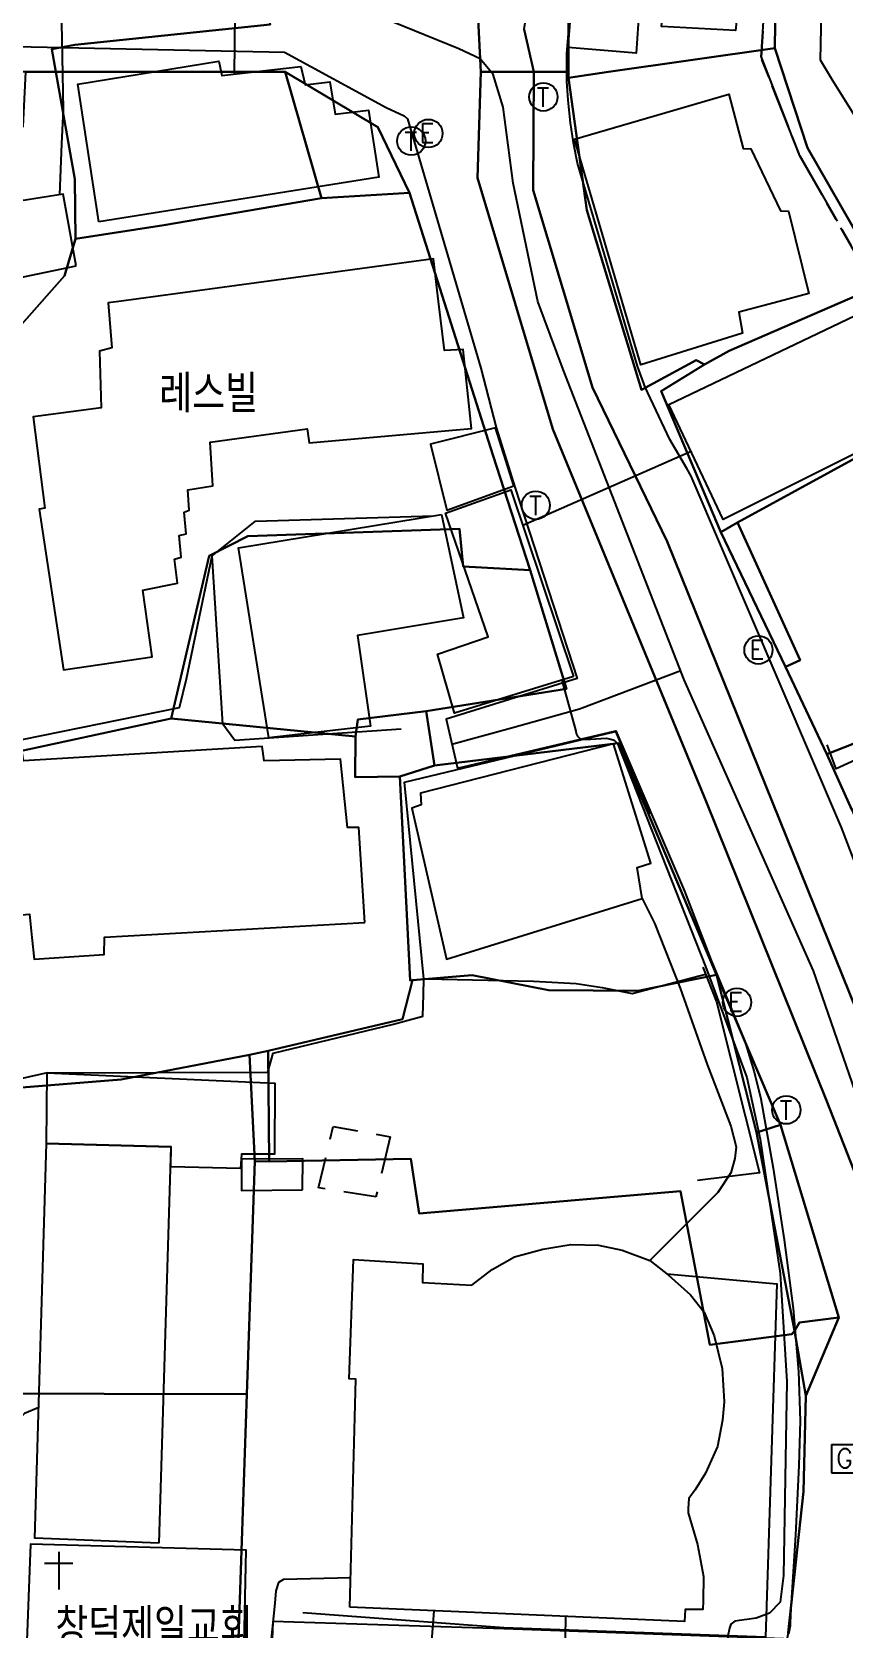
# Model space of a CAD drawing. Header units: feet. Extents: x 197796 to 199821, y 552499 to 555392.
# Drawn here: x 199023.5 to 199066.7, y 553623.1 to 553707.9 of the extents above; entities that cross this region are included whole.
import ezdxf

# ---------------------------------------------------------------- set-up
doc = ezdxf.new("R2010")
doc.units = ezdxf.units.FT
doc.header["$MEASUREMENT"] = 0
doc.linetypes.add('ANYANG3', pattern=[3, 2, -1])
doc.linetypes.add('JEON', pattern=[12, 4, -0.5, 1, -0.5, 4, -0.5, 1, -0.5])
for name, color, linetype in [('AAA001', 7, 'CONTINUOUS'), ('AAA002', 7, 'CONTINUOUS'), ('AAA004', 7, 'ANYANG3'), ('AAA008', 7, 'CONTINUOUS'), ('AAB121', 7, 'CONTINUOUS'), ('AAC001', 7, 'CONTINUOUS'), ('AD002', 7, 'CONTINUOUS'), ('AD0022', 1, 'CONTINUOUS'), ('AE150', 7, 'CONTINUOUS'), ('AZ0202', 7, 'CONTINUOUS'), ('AZ0203', 7, 'CONTINUOUS'), ('AZB010', 1, 'CONTINUOUS'), ('CAA002', 30, 'CONTINUOUS'), ('EA0018', 7, 'JEON'), ('EA0118', 7, 'JEON'), ('wipco_지적', 20, 'CONTINUOUS'), ('ZC002', 7, 'CONTINUOUS')]:
    doc.layers.add(name, color=color, linetype=linetype)
doc.styles.add('GHS', font='ROMANS', dxfattribs={"bigfont": 'NGSW.shx'})
doc.styles.add('NGSW', font='ROMANS.shx', dxfattribs={"bigfont": 'NGSW.shx'})

# ---------------------------------------------------------------- blocks, each defined once
blk = doc.blocks.new('AZ0202')
at = {"layer": 'AZ0202'}
blk.add_circle((0, 0), 0.75, dxfattribs=at)
at = {"layer": 'AZ0202', "style": 'GHS'}
blk.add_text('E', height=1, dxfattribs=at).set_placement((-0.496, -0.477))
blk = doc.blocks.new('AZ0203')
at = {"layer": 'AZ0203'}
blk.add_circle((0, 0), 0.75, dxfattribs=at)
at = {"layer": 'AZ0203', "style": 'GHS'}
blk.add_text('T', height=1, dxfattribs=at).set_placement((-0.362, -0.524))
blk = doc.blocks.new('AAB121')
at = {"layer": 'AAB121'}
for points in [[(0, 2), (0, 0)], [(-0.75, 1.4), (0.75, 1.4)]]:
    blk.add_lwpolyline(points, dxfattribs=at)
blk = doc.blocks.new('AZB010')
at = {"layer": 'AZB010'}
for points in [[(-0.763, 0.79), (0.737, 0.79)], [(-0.763, 0.79), (-0.763, -0.71)], [(0.737, 0.79), (0.737, -0.71)], [(-0.763, -0.71), (0.737, -0.71)]]:
    blk.add_lwpolyline(points, dxfattribs=at)
at = {"layer": 'AZB010', "style": 'GHS'}
blk.add_text('G', height=1, dxfattribs=at).set_placement((-0.522, -0.446))

msp = doc.modelspace()

# ---------------------------------------------------------------- linework, layer by layer
at = {"layer": 'AAA001', "color": 255, "flags": 128}
for points in [[(199064.6, 553714.36), (199064.14, 553709.9), (199061.13, 553710.1), (199060.9, 553707.96), (199056.97, 553708.17), (199057.23, 553711.29), (199055.95, 553711.44), (199055.63, 553706.75), (199052.01, 553707.05), (199052.68, 553715.35)], [(199063.21, 553693.58), (199061.07, 553693.01), (199061.28, 553691.89), (199055.88, 553690.21), (199054.89, 553693.58), (199052.36, 553702.19), (199060.55, 553704.58), (199061.3, 553701.69), (199061.71, 553701.67), (199063.29, 553698.38), (199063.71, 553698.36), (199064.79, 553694)], [(199025.9, 553695.47), (199025.21, 553699.27), (199021.87, 553698.73), (199021.11, 553702.01), (199016.81, 553700.94), (199018.25, 553693.87)], [(199070.68, 553693.57), (199073.1, 553688.42), (199060.24, 553682.01), (199057.37, 553688.1), (199068.81, 553693.57), (199070.34, 553694.31)], [(199052.3, 553673.67), (199045.98, 553671.72), (199045.08, 553674.85), (199047.77, 553675.78), (199045.51, 553682.33), (199048.97, 553683.58)], [(199045.29, 553682.27), (199046.46, 553676.79), (199040.83, 553675.84), (199041.52, 553671.03), (199036.13, 553670.42), (199034.51, 553680.49)], [(199055.95, 553661.88), (199055.68, 553663.53), (199056.41, 553663.76), (199054.42, 553670.1), (199044.18, 553667.47), (199044.21, 553666.85), (199043.71, 553666.69), (199045.55, 553658.67)], [(199041.23, 553660.62), (199040.9, 553665.66), (199040.3, 553665.66), (199039.93, 553669.29), (199035.87, 553669.2), (199035.78, 553669.96), (199023.1, 553669.19), (199023.04, 553669.65), (199020.62, 553669.54), (199020.62, 553668.72), (199018.24, 553668.55), (199018.92, 553660.68), (199023.42, 553661.06), (199023.55, 553659.82), (199023.67, 553658.67), (199027.38, 553658.91), (199027.41, 553659.84)]]:
    msp.add_lwpolyline(points, close=True, dxfattribs=at)
at = {"layer": 'AAA002', "color": 255, "flags": 128}
msp.add_lwpolyline([(199028.17, 553693.58), (199027.59, 553693.5), (199027.8, 553691.11), (199027.13, 553690.94), (199027.22, 553687.93), (199023.62, 553687.45), (199024.23, 553682.6), (199023.93, 553682.55), (199025.22, 553674.02), (199029.93, 553674.72), (199029.43, 553678.26), (199031.27, 553678.63), (199031.12, 553679.89), (199031.48, 553680), (199031.36, 553681.16), (199031.74, 553681.25), (199031.64, 553682.4), (199031.89, 553682.49), (199031.82, 553683.57), (199033.15, 553683.79), (199033.02, 553686.11), (199038.16, 553686.81), (199038.26, 553686.08), (199046.88, 553686.83), (199046.44, 553691.03), (199045.46, 553690.98), (199045.14, 553693.58), (199044.86, 553695.83)], close=True, dxfattribs=at)
at = {"layer": 'AAA004', "color": 255, "flags": 128}
msp.add_lwpolyline([(199042.56, 553649.24), (199041.81, 553646.05), (199038.77, 553646.54), (199039.54, 553649.78)], close=True, dxfattribs=at)
at = {"layer": 'AAA008', "color": 255, "flags": 128}
for points in [[(199027.1, 553697.8), (199025.98, 553705.1), (199033.48, 553706.32), (199033.64, 553705.56), (199037.83, 553706.04), (199038.05, 553705.08), (199039.36, 553705.23), (199039.64, 553703.51), (199041.42, 553703.73), (199041.97, 553700.18)], [(199024.32, 553648.89), (199024.36, 553652.63), (199036.45, 553652.09), (199036.43, 553648.31), (199034.67, 553648.31), (199034.62, 553647.56), (199030.93, 553647.64), (199030.95, 553648.71)], [(199030.29, 553627.67), (199023.71, 553627.94), (199024.32, 553648.88), (199030.93, 553648.7)], [(199037.92, 553646.42), (199037.94, 553648.07), (199034.67, 553648.05), (199034.68, 553646.39)], [(199040.43, 553624.27), (199040.75, 553636.38), (199040.39, 553636.39), (199040.63, 553642.73), (199044.3, 553642.5), (199044.29, 553641.51), (199046.9, 553641.36), (199047.99, 553642.2), (199049.17, 553642.87), (199050.68, 553643.28), (199052.16, 553643.53), (199053.63, 553643.49), (199054.89, 553643.23), (199056.35, 553642.67), (199057.35, 553641.89), (199058.52, 553640.85), (199059.23, 553639.94), (199059.77, 553638.67), (199060.2, 553636.94), (199060.3, 553635.17), (199060.21, 553634.2), (199059.95, 553632.81), (199059.31, 553631.38), (199058.76, 553630.5), (199058.43, 553630.04), (199058.38, 553629.52), (199058.38, 553629.28), (199058.88, 553627.6), (199059.21, 553625.91), (199059.19, 553624.62), (199059.16, 553624.16), (199058.22, 553624.16), (199058.19, 553623.52)], [(199034.79, 553620.66), (199034.93, 553627.3), (199023.47, 553627.62), (199023.22, 553621.09)]]:
    msp.add_lwpolyline(points, close=True, dxfattribs=at)
at = {"layer": 'AAC001', "color": 255, "flags": 128}
for points in [[(199066.84, 553720.39), (199066.56, 553716.88), (199065.95, 553714.5), (199065.49, 553710.61), (199065.39, 553706.39), (199066.04, 553705.33), (199068.42, 553701.52)], [(199021.99, 553670.11), (199031.39, 553672.02), (199031.75, 553673.55), (199033.11, 553680.08), (199035.41, 553681.91), (199044.87, 553682.2)], [(199043.16, 553670.87), (199034.32, 553670.27), (199033.69, 553671.14), (199033.11, 553680.08)], [(199084.57, 553677.16), (199070.15, 553670.55), (199066.24, 553668.77), (199065.76, 553670.05)], [(199044.36, 553657.63), (199043.32, 553668.07), (199054.53, 553670.75), (199056.38, 553666.38)], [(199059.17, 553658.25), (199059.9, 553656.41), (199062.18, 553647.32), (199058.89, 553646.92)], [(199024.36, 553652.63), (199036.07, 553652.67), (199036.36, 553653.68), (199042.75, 553655.21), (199044.31, 553655.65), (199044.33, 553656.79), (199044.36, 553657.63), (199045.31, 553657.61), (199047.75, 553657.56), (199050.18, 553657.5), (199052.45, 553657.37), (199053.82, 553657.16), (199055.42, 553656.85), (199059.31, 553657.87)], [(199024.36, 553652.63), (199015.05, 553650.53)], [(199057.25, 553641.96), (199063.09, 553641.44), (199062.49, 553622.68), (199048.61, 553623.18), (199037.93, 553623.98)]]:
    msp.add_lwpolyline(points, dxfattribs=at)
at = {"layer": 'AD002', "color": 255, "flags": 128}
for points in [[(199068.37, 553648.45), (199065.04, 553658.04), (199058.18, 553673.5), (199051.76, 553689.97), (199050.41, 553693.58), (199049.1, 553699.85), (199048.57, 553703.88), (199048.03, 553705.62), (199047.35, 553706.46), (199046.21, 553706.99), (199039.15, 553709.86)], [(199045.85, 553670.07), (199049.01, 553670.94), (199052.62, 553671.95), (199057.99, 553673.98)]]:
    msp.add_lwpolyline(points, dxfattribs=at)
at = {"layer": 'AD0022', "color": 255}
msp.add_lwpolyline([(199067.95, 553661.95), (199066.53, 553665.65), (199058.55, 553684.3), (199058.32, 553684.71), (199057.42, 553686.25), (199056.1, 553689.03), (199055.69, 553690.14), (199052.52, 553700.91), (199052.3, 553701.99), (199052.15, 553703.05), (199052.02, 553704.25), (199051.95, 553705.26), (199051.94, 553706.72), (199052.39, 553712.11)], dxfattribs=at)
at = {"layer": 'AD0022', "color": 255, "flags": 128}
for points in [[(199022.67, 553707.1), (199036.96, 553706.81), (199042.36, 553703.87), (199043.31, 553703.42), (199043.49, 553703.26), (199047.38, 553690.03), (199048.19, 553686.88), (199049.21, 553683.67), (199052.5, 553673.56), (199045.54, 553671.41), (199046.15, 553668.8), (199054.55, 553670.78), (199058.19, 553662.27), (199059.6, 553658.6), (199061.39, 553654.32), (199061.9, 553652.69), (199062.24, 553651.25), (199062.9, 553647.57), (199063.49, 553643.77), (199063.97, 553640.13), (199064.25, 553636.78), (199064.33, 553634.16), (199064.27, 553631.79), (199064.08, 553628.1), (199063.83, 553624.23), (199063.8, 553623.43), (199063.8, 553623.29), (199063.72, 553622.84)], [(199063.47, 553622.59), (199048.61, 553623.13), (199036.33, 553623.52), (199036.25, 553621.12)]]:
    msp.add_lwpolyline(points, dxfattribs=at)
at = {"layer": 'AE150', "color": 255, "flags": 128}
msp.add_lwpolyline([(199048.16, 553686.87), (199044.71, 553686), (199045.58, 553682.5), (199049.14, 553683.79)], close=True, dxfattribs=at)
at = {"layer": 'CAA002', "color": 255, "elevation": 42}
msp.add_lwpolyline([(199034.271, 553728.376), (199034.36, 553712.11), (199034.28, 553705.633)], dxfattribs=at)
at = {"layer": 'CAA002', "color": 255, "flags": 128}
for points, elevation in [([(199024.75, 553727.428), (199025.15, 553706.56), (199025.2, 553703.77), (199025.12, 553701.94), (199025.02, 553699.239)], 43), ([(199058.543, 553685.611), (199049.604, 553681.692)], 41), ([(199051.678, 553673.478), (199052.42, 553670.76), (199052.45, 553670.65), (199052.52, 553670.5), (199052.7, 553670.33), (199053.2, 553670.34), (199054.03, 553670.39), (199054.29, 553670.35), (199054.46, 553670.29), (199054.64, 553670.12), (199059.3, 553658.28), (199061.5, 553652.38), (199062.21, 553649.12), (199063.27, 553641.98), (199063.62, 553636.26), (199063.44, 553625.95), (199063.27, 553624.54), (199062.7, 553623.96), (199062, 553623.69), (199060.87, 553623.53), (199060.65, 553623.38), (199060.58, 553623.17), (199060.49, 553622.74), (199060.49, 553620.281)], 41), ([(199055.95, 553661.88), (199056.6, 553660.57), (199057.96, 553657.12), (199059.4, 553653.07), (199060.66, 553649.81), (199060.93, 553648.71), (199060.86, 553648.08), (199060.66, 553647.33), (199059.97, 553646.29), (199056.35, 553642.67)], 42), ([(199023.912, 553634.871), (199023.15, 553634.56), (199022.79, 553634.2), (199022.48, 553633.84), (199021.39, 553626.94), (199021.13, 553625.53), (199020.97, 553625.02), (199018.91, 553620.82)], 49), ([(199040.471, 553625.84), (199036.9, 553625.74), (199036.64, 553625.58), (199036.49, 553625.15), (199036.44, 553624.49), (199036.23, 553622.41), (199036.13, 553621.52), (199036.14, 553621.18), (199036.35, 553621.01), (199039.58, 553620.43), (199041.565, 553620.091)], 44), ([(199044.88, 553624.082), (199044.69, 553621.56), (199044.69, 553620.703)], 43), ([(199051.87, 553623.787), (199051.83, 553620.474)], 42)]:
    msp.add_lwpolyline(points, dxfattribs=dict(at, elevation=elevation))
at = {"layer": 'EA0018', "color": 255}
msp.add_lwpolyline([(199022.12, 553873.28), (199032.85, 553838.15), (199036.61, 553830.7), (199039.45, 553824.3), (199041.75, 553819.58), (199047.41, 553810.85), (199049.23, 553807.14), (199051.59, 553802.71), (199052.97, 553800.59), (199054.77, 553797.17), (199058.23, 553791.02), (199061.87, 553772.08), (199061.43, 553760.8), (199061.44, 553750.88), (199062.49, 553744.26), (199063.41, 553733.69), (199063.88, 553726.72), (199062.74, 553713.91), (199062.26, 553706.54), (199064.31, 553701.3), (199068.48, 553694.02)], dxfattribs=at)
at = {"layer": 'EA0118', "color": 255}
msp.add_lwpolyline([(199068.48, 553694.02), (199064.31, 553701.3), (199062.26, 553706.54), (199062.74, 553713.91), (199063.88, 553726.72), (199063.41, 553733.69), (199062.49, 553744.26), (199061.44, 553750.88), (199061.43, 553760.8), (199061.87, 553772.08), (199058.23, 553791.02), (199054.77, 553797.17), (199052.97, 553800.59), (199051.59, 553802.71), (199049.23, 553807.14), (199047.41, 553810.85), (199041.75, 553819.58), (199039.45, 553824.3), (199036.61, 553830.7), (199032.85, 553838.15), (199022.12, 553873.28)], dxfattribs=at)
at = {"layer": 'wipco_지적', "color": 20}
for points in [[(199068.842, 553694.547), (199064.716, 553701.728), (199062.99, 553707.024), (199063.092, 553714.753), (199064.126, 553727.635), (199063.65, 553734.604), (199063.334, 553745.435), (199062.179, 553752.03), (199062.117, 553762.051), (199062.499, 553773.321), (199058.665, 553792.424), (199053.232, 553801.925), (199051.859, 553804.123), (199047.685, 553812.177), (199041.848, 553820.994), (199036.648, 553832.148), (199033.413, 553838.527), (199030.057, 553849.618)], [(199047.034, 553712.748), (199047.387, 553705.756), (199047.2, 553700.136), (199051.202, 553686.794), (199059.336, 553667.029), (199065.734, 553651.172), (199071.056, 553637.603)], [(199049.682, 553708.013), (199050.187, 553705.756), (199047.387, 553705.756), (199047.034, 553712.748)], [(199063.695, 553622.911), (199064.517, 553630.414), (199064.64, 553635.494), (199066.38, 553639.641), (199063.282, 553649.873), (199059.893, 553657.844), (199054.687, 553670.14), (199044.926, 553668.938), (199044.483, 553671.838), (199051.927, 553673.007), (199049.997, 553679.311), (199048.021, 553685.441), (199043.597, 553699.337), (199041.919, 553702.818), (199037, 553705.759), (199024.825, 553705.756), (199024.612, 553706.966), (199025.827, 553707.199), (199036.205, 553708.277)]]:
    msp.add_lwpolyline(points, dxfattribs=at)
for points in [[(199045.761, 553771.871), (199048.208, 553772.059), (199049.592, 553760.662), (199050.311, 553750.77), (199050.898, 553743.738), (199052.642, 553735.879), (199052.737, 553733.87), (199052.744, 553725.514), (199052.771, 553714.975), (199052.531, 553711.096), (199052.032, 553708.896), (199052.042, 553705.756), (199050.187, 553705.756), (199049.682, 553708.013), (199050.629, 553714.471), (199050.516, 553734.281), (199046.19, 553761.256), (199045.761, 553771.871)], [(199063.092, 553714.753), (199062.99, 553707.024), (199054.158, 553705.756), (199052.043, 553705.452), (199052.042, 553705.756), (199052.032, 553708.896), (199052.531, 553711.096), (199052.771, 553714.975), (199054.439, 553715.148), (199063.092, 553714.753)], [(199000.288, 553712.407), (199001.924, 553711.88), (199005.18, 553711.542), (199023.492, 553709.951), (199025.435, 553709.723), (199025.945, 553709.89), (199035.69, 553711.13), (199036.205, 553708.277), (199025.827, 553707.199), (199024.612, 553706.966), (199024.825, 553705.756), (199023.225, 553705.756), (199015.647, 553705.756), (199016.039, 553705.906), (199009.337, 553706.124), (199004.659, 553706.442), (198997.571, 553708.778), (199000.288, 553712.407)], [(199062.99, 553707.024), (199064.716, 553701.728), (199068.842, 553694.547), (199060.56, 553690.957), (199059.254, 553690.235), (199058.82, 553690.454), (199055.918, 553688.878), (199053.016, 553698.424), (199052.043, 553705.452), (199054.158, 553705.756), (199062.99, 553707.024)], [(199024.825, 553705.756), (199025.828, 553700.065), (199025.861, 553696.905), (199025.28, 553694.926), (199021.115, 553690.245), (199020.353, 553689.315), (199018.42, 553687.864), (199015.757, 553701.196), (199023.082, 553702.865), (199023.225, 553705.756), (199024.825, 553705.756)], [(199025.861, 553696.905), (199025.828, 553700.065), (199024.825, 553705.756), (199037, 553705.759), (199038.93, 553699.048), (199030.554, 553697.62), (199025.861, 553696.905)], [(199041.919, 553702.818), (199043.597, 553699.337), (199038.93, 553699.048), (199037, 553705.759), (199041.919, 553702.818)], [(199050.187, 553705.756), (199050.161, 553699.477), (199053.301, 553689.003), (199057.273, 553680.833), (199071.056, 553646.717), (199071.056, 553637.603), (199065.734, 553651.172), (199059.336, 553667.029), (199051.202, 553686.794), (199047.2, 553700.136), (199047.387, 553705.756), (199050.187, 553705.756)], [(199050.187, 553705.756), (199052.042, 553705.756), (199052.043, 553705.452), (199053.016, 553698.424), (199055.918, 553688.878), (199058.82, 553690.454), (199059.254, 553690.235), (199056.956, 553688.808), (199060.117, 553681.338), (199063.554, 553674.178), (199065.758, 553669.546), (199067.081, 553666.586), (199070.211, 553659.17), (199070.974, 553656.504), (199071.056, 553656.298), (199071.056, 553646.717), (199057.273, 553680.833), (199053.301, 553689.003), (199050.161, 553699.477), (199050.187, 553705.756)], [(199043.597, 553699.337), (199048.021, 553685.441), (199049.997, 553679.311), (199046.439, 553679.505), (199046.25, 553681.5), (199035.02, 553681.11), (199032.953, 553680.081), (199030.933, 553671.439), (199022.269, 553669.562), (199021.115, 553690.245), (199025.28, 553694.926), (199025.861, 553696.905), (199030.554, 553697.62), (199038.93, 553699.048), (199043.597, 553699.337)], [(199068.842, 553694.547), (199071.056, 553690.842), (199072.637, 553688.196), (199061.008, 553681.836), (199060.117, 553681.338), (199056.956, 553688.808), (199059.254, 553690.235), (199060.56, 553690.957), (199068.842, 553694.547)], [(199072.637, 553688.196), (199079.08, 553682.201), (199082.658, 553676.509), (199080.3, 553675.472), (199078.584, 553673.862), (199078.574, 553673.729), (199074.749, 553672.348), (199072.934, 553672.349), (199071.056, 553671.617), (199069.857, 553671.149), (199065.758, 553669.546), (199063.554, 553674.178), (199064.326, 553674.536), (199061.008, 553681.836), (199072.637, 553688.196)], [(199049.997, 553679.311), (199051.927, 553673.007), (199044.483, 553671.838), (199040.843, 553671.384), (199040.719, 553670.491), (199030.933, 553671.439), (199032.953, 553680.081), (199035.02, 553681.11), (199046.25, 553681.5), (199046.439, 553679.505), (199049.997, 553679.311)], [(199061.008, 553681.836), (199064.326, 553674.536), (199063.554, 553674.178), (199060.117, 553681.338), (199061.008, 553681.836)], [(199044.483, 553671.838), (199044.926, 553668.938), (199043.084, 553668.358), (199040.703, 553668.333), (199040.719, 553670.491), (199040.843, 553671.384), (199044.483, 553671.838)], [(199040.719, 553670.491), (199040.703, 553668.333), (199043.084, 553668.358), (199043.636, 553657.543), (199043.755, 553657.547), (199043.222, 553655.484), (199036.096, 553653.805), (199035.103, 553653.599), (199028.285, 553652.28), (199022.576, 553651.816), (199015.564, 553649.324), (199007.526, 553650.207), (199008.307, 553651.3), (199013.117, 553658.33), (199017.219, 553668.493), (199022.269, 553669.562), (199030.933, 553671.439), (199040.719, 553670.491)], [(199065.758, 553669.546), (199069.857, 553671.149), (199070.593, 553669.698), (199069.859, 553669.166), (199070.1, 553667.663), (199067.081, 553666.586), (199065.758, 553669.546)], [(199044.926, 553668.938), (199054.687, 553670.14), (199059.893, 553657.844), (199055.708, 553656.985), (199050.98, 553657.03), (199046.916, 553657.815), (199043.755, 553657.547), (199043.636, 553657.543), (199043.084, 553668.358), (199044.926, 553668.938)], [(199043.755, 553657.547), (199046.916, 553657.815), (199050.98, 553657.03), (199055.708, 553656.985), (199059.893, 553657.844), (199062.013, 553649.468), (199064.035, 553638.949), (199063.898, 553638.772), (199059.542, 553638.201), (199057.987, 553646.361), (199044.113, 553645.168), (199043.664, 553648.065), (199036.148, 553647.922), (199036.096, 553653.805), (199043.222, 553655.484), (199043.755, 553657.547)], [(199059.893, 553657.844), (199063.282, 553649.873), (199062.013, 553649.468), (199059.893, 553657.844)], [(199015.564, 553649.324), (199022.576, 553651.816), (199028.285, 553652.28), (199035.103, 553653.599), (199035.385, 553647.946), (199034.965, 553635.583), (199012.213, 553635.629), (199012.677, 553638.793), (199013.542, 553643.28), (199015.564, 553649.324)], [(199035.103, 553653.599), (199036.096, 553653.805), (199036.148, 553647.922), (199035.385, 553647.946), (199035.103, 553653.599)], [(199062.013, 553649.468), (199063.282, 553649.873), (199066.38, 553639.641), (199064.298, 553639.377), (199064.035, 553638.949), (199062.013, 553649.468)], [(199035.385, 553647.946), (199036.148, 553647.922), (199043.664, 553648.065), (199044.113, 553645.168), (199057.987, 553646.361), (199059.542, 553638.201), (199063.898, 553638.772), (199064.035, 553638.949), (199064.64, 553635.494), (199064.517, 553630.414), (199063.695, 553622.911), (199063.543, 553622.081), (199034.487, 553621.568), (199034.965, 553635.583), (199035.385, 553647.946)], [(199066.38, 553639.641), (199064.64, 553635.494), (199064.035, 553638.949), (199064.298, 553639.377), (199066.38, 553639.641)], [(199034.965, 553635.583), (199034.487, 553621.568), (199063.543, 553622.081), (199063.344, 553619.03), (199063.187, 553619.02), (199060.919, 553619.185), (199060.808, 553620.502), (199055.751, 553620.54), (199053.271, 553620.005), (199051.539, 553620.022), (199042.556, 553619.874), (199032.351, 553619.732), (199024.409, 553619.928), (199014.773, 553627.426), (199013.945, 553629.917), (199013.248, 553631.146), (199011.846, 553633.621), (199012.213, 553635.629), (199034.965, 553635.583)]]:
    msp.add_lwpolyline(points, close=True, dxfattribs=at)

# ---------------------------------------------------------------- block references
at = {"layer": 'AAB121', "color": 255}
msp.add_blockref('AAB121', (199024.97, 553625.21), dxfattribs=at)
at = {"layer": 'AZ0202', "color": 255}
for p in [(199044.6, 553702.49), (199062.12, 553675.08), (199060.98, 553656.38)]:
    msp.add_blockref('AZ0202', p, dxfattribs=at)
at = {"layer": 'AZ0203', "color": 255}
for p in [(199050.7, 553704.43), (199043.69, 553702.09), (199050.3, 553682.76), (199063.6, 553650.67)]:
    msp.add_blockref('AZ0203', p, dxfattribs=at)
at = {"layer": 'AZB010', "color": 255}
msp.add_blockref('AZB010', (199066.76, 553632.12), dxfattribs=at)

# ---------------------------------------------------------------- texts
at = {"layer": 'ZC002', "style": 'NGSW'}
for s, p in [('레스빌', (199030.31, 553687.68)), ('창덕제일교회', (199024.79, 553622.21))]:
    msp.add_text(s, height=2, dxfattribs=at).set_placement(p)

doc.saveas('drawing.dxf')
